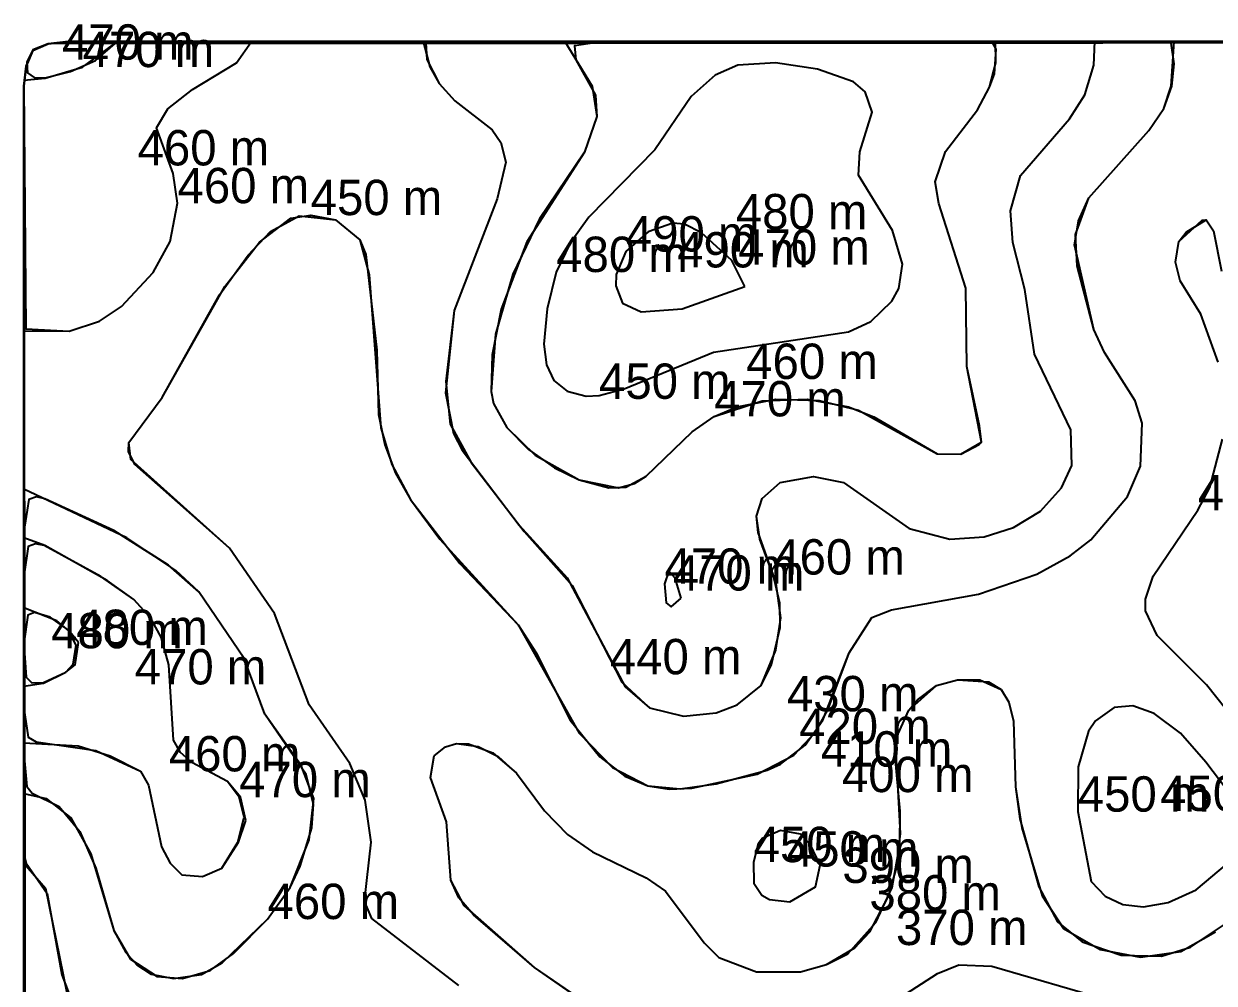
# Model space of a CAD drawing. Extents: x 104.513 to 104.5299, y 28.4567 to 28.4664.
# Drawn here: x 104.512982 to 104.517407, y 28.462813 to 28.466381 of the extents above; entities that cross this region are included whole.
import ezdxf

# ---------------------------------------------------------------- set-up
doc = ezdxf.new("R2010")
doc.units = 0
doc.header["$MEASUREMENT"] = 0
for name, color, linetype in [('Contour_Line_Intermediate', 7, 'Continuous'), ('Contour_Line_Minor', 7, 'Continuous'), ('FeatureAttribs', 7, 'Continuous'), ('Iso-height_Area', 7, 'Continuous')]:
    doc.layers.add(name, color=color, linetype=linetype)

# ---------------------------------------------------------------- blocks, each defined once
blk = doc.blocks.new('FEATURE')

msp = doc.modelspace()

# ---------------------------------------------------------------- linework, layer by layer
at = {"layer": 'Contour_Line_Intermediate', "color": 36, "true_color": 0x804000}
for points in [[(104.5145992, 28.4628039, 450), (104.5142756, 28.4630531, 450), (104.5142481, 28.4631178, 450), (104.5142738, 28.4633372, 450), (104.5142511, 28.4634932, 450), (104.5141937, 28.4636301, 450), (104.5140429, 28.4638474, 450), (104.5139146, 28.4641881, 450), (104.5137474, 28.4644311, 450), (104.5133953, 28.4647423, 450), (104.5133716, 28.4647904, 450), (104.5133723, 28.4648241, 450), (104.5134968, 28.4649911, 450), (104.5137293, 28.465404, 450), (104.513859, 28.4655681, 450), (104.5139751, 28.4656581, 450), (104.5140486, 28.4656693, 450), (104.5141409, 28.4656518, 450), (104.5142308, 28.4655774, 450), (104.5142537, 28.4655229, 450), (104.5142947, 28.465167, 450), (104.514301, 28.4649276, 450), (104.5143246, 28.4648144, 450), (104.5143645, 28.4647091, 450), (104.5144194, 28.4646114, 450), (104.5145283, 28.4644645, 450), (104.5148196, 28.4641459, 450), (104.5150461, 28.4637421, 450), (104.5151701, 28.4636144, 450), (104.5153022, 28.4635472, 450), (104.5153808, 28.463534, 450), (104.5154656, 28.4635381, 450), (104.5157079, 28.4635906, 450), (104.5158442, 28.4636607, 450), (104.5159251, 28.4637462, 450), (104.5159709, 28.4638291, 450), (104.5160504, 28.4640414, 450), (104.5161347, 28.4641726, 450), (104.5162071, 28.4642007, 450), (104.5165307, 28.4642598, 450), (104.5167477, 28.4643338, 450), (104.5168711, 28.4644016, 450), (104.5169478, 28.4644622, 450), (104.5170852, 28.4646225, 450), (104.5171332, 28.4647358, 450), (104.5171397, 28.4648959, 450), (104.5171132, 28.4649785, 450), (104.5169988, 28.4651586, 450), (104.5169593, 28.465244, 450), (104.5168871, 28.4655591, 450), (104.5169026, 28.4656482, 450), (104.5169413, 28.4657334, 450), (104.5171643, 28.4659836, 450), (104.5172202, 28.4660657, 450), (104.5172471, 28.4661488, 450), (104.517258, 28.4663145, 450)], [(104.5175126, 28.4634173, 450), (104.5174807, 28.4634954, 450), (104.5173756, 28.4636352, 450), (104.5172811, 28.4637429, 450), (104.5171838, 28.463816, 450), (104.5171048, 28.4638441, 450), (104.517035, 28.4638382, 450), (104.516966, 28.4637886, 450), (104.5169395, 28.4637504, 450), (104.5169011, 28.4636169, 450), (104.5168999, 28.4634506, 450), (104.516949, 28.4631905, 450), (104.5170012, 28.4631365, 450), (104.5170679, 28.4631052, 450), (104.5171439, 28.463096, 450), (104.517236, 28.463113, 450), (104.5173401, 28.4631597, 450), (104.5174568, 28.4632574, 450), (104.5174965, 28.4633312, 450), (104.5175126, 28.4634173, 450)], [(104.5159424, 28.4632518, 450), (104.5159054, 28.4633298, 450), (104.515869, 28.4633666, 450), (104.5157947, 28.4633806, 450), (104.5157263, 28.463351, 450), (104.5157113, 28.4633304, 450), (104.515695, 28.4632628, 450), (104.5156961, 28.4631843, 450), (104.5157252, 28.4631404, 450), (104.5157542, 28.4631243, 450), (104.51583, 28.4631154, 450), (104.5159251, 28.4631716, 450), (104.5159424, 28.4632518, 450)], [(104.5129824, 28.4632593, 450), (104.5130627, 28.4631665, 450), (104.513142, 28.4627764, 450)]]:
    msp.add_polyline3d(points, dxfattribs=at)
at = {"layer": 'Contour_Line_Minor', "color": 36, "true_color": 0x804000}
for points in [[(104.5129824, 28.4652385, 460), (104.5131507, 28.4652373, 460), (104.513264, 28.4652748, 460), (104.5133453, 28.4653297, 460), (104.513463, 28.4654554, 460), (104.5135262, 28.4655709, 460), (104.5135537, 28.4657135, 460), (104.5135374, 28.4658241, 460), (104.5134751, 28.4659942, 460), (104.513518, 28.4660645, 460), (104.5136088, 28.4661366, 460), (104.5137728, 28.4662358, 460), (104.5138281, 28.4663145, 460)], [(104.5129824, 28.466171, 470), (104.5130614, 28.4661788, 470), (104.513201, 28.4662197, 470), (104.5133302, 28.4663145, 470)], [(104.5144662, 28.4663145, 460), (104.5144915, 28.4662206, 460), (104.5145267, 28.4661586, 460), (104.514585, 28.4660944, 460), (104.5147234, 28.4659861, 460), (104.5147557, 28.4659396, 460), (104.5147736, 28.4658662, 460), (104.5147421, 28.46573, 460), (104.5145814, 28.4653149, 460), (104.5145499, 28.4650085, 460), (104.5145797, 28.4648568, 460), (104.5146122, 28.4647946, 460), (104.5148235, 28.4645159, 460), (104.5150018, 28.4643202, 460), (104.515218, 28.4639147, 460), (104.5153078, 28.4638369, 460), (104.5154338, 28.4638052, 460), (104.5155562, 28.4638186, 460), (104.5156344, 28.4638485, 460), (104.5157228, 28.4639194, 460), (104.5157613, 28.4639981, 460), (104.515794, 28.464135, 460), (104.5157919, 28.4642257, 460), (104.5157682, 28.4643325, 460), (104.5157114, 28.4644883, 460), (104.5157054, 28.4645499, 460), (104.5157263, 28.4646151, 460), (104.5157939, 28.4646749, 460), (104.515918, 28.4646976, 460), (104.5160291, 28.4646747, 460), (104.5162732, 28.4645036, 460), (104.5164245, 28.4644636, 460), (104.5165517, 28.4644732, 460), (104.5166604, 28.4645071, 460), (104.5167613, 28.4645677, 460), (104.5168399, 28.4646553, 460), (104.5168772, 28.4647384, 460), (104.516874, 28.4648702, 460), (104.5167393, 28.4651522, 460), (104.5167027, 28.4653921, 460), (104.5166589, 28.4655676, 460), (104.5166496, 28.4656851, 460), (104.5166873, 28.4658165, 460), (104.5168692, 28.466028, 460), (104.5169259, 28.466117, 460), (104.5169601, 28.4662272, 460), (104.5169635, 28.4663145, 460)], [(104.5149935, 28.4663145, 470), (104.5150953, 28.4661493, 470), (104.5151123, 28.466036, 470), (104.5150659, 28.4659029, 470), (104.5148989, 28.4656556, 470), (104.5147994, 28.4654501, 470), (104.5147359, 28.4652267, 470), (104.514719, 28.4650137, 470), (104.5147285, 28.464969, 470), (104.5147776, 28.4648789, 470), (104.5148835, 28.4647768, 470), (104.5150462, 28.4646843, 470), (104.5151922, 28.4646549, 470), (104.5152528, 28.4646708, 470), (104.5152955, 28.4646979, 470), (104.5154667, 28.4648637, 470), (104.5155483, 28.4649207, 470), (104.515727, 28.4649788, 470), (104.5158935, 28.4649851, 470), (104.5160482, 28.4649563, 470), (104.5161421, 28.4649185, 470), (104.5163776, 28.4647817, 470), (104.5164651, 28.4647805, 470), (104.5165417, 28.4648246, 470), (104.5164869, 28.4651058, 470), (104.5164838, 28.4653976, 470), (104.516383, 28.465713, 470), (104.5163698, 28.4657928, 470), (104.5164081, 28.4659063, 470), (104.5165268, 28.4660604, 470), (104.5165721, 28.466145, 470), (104.5165951, 28.466236, 470), (104.5165946, 28.4663145, 470)], [(104.5162484, 28.4654868, 480), (104.5162106, 28.465612, 480), (104.5160845, 28.4658173, 480), (104.5160898, 28.4659046, 480), (104.5161357, 28.4660524, 480), (104.5161097, 28.4661275, 480), (104.5160657, 28.4661649, 480), (104.5159327, 28.4662116, 480), (104.5157757, 28.4662363, 480), (104.515636, 28.466227, 480), (104.515552, 28.46619, 480), (104.5154633, 28.4661107, 480), (104.5153281, 28.4659124, 480), (104.5150819, 28.4656612, 480), (104.5150129, 28.465565, 480), (104.5149613, 28.4654577, 480), (104.5149282, 28.4653212, 480), (104.5149157, 28.4651896, 480), (104.5149256, 28.4651126, 480), (104.514952, 28.4650537, 480), (104.5150014, 28.4650146, 480), (104.5150727, 28.4649965, 480), (104.5151204, 28.4649986, 480), (104.5152136, 28.4650226, 480), (104.5155457, 28.4651602, 480), (104.516048, 28.4652353, 480), (104.5161301, 28.4652735, 480), (104.5162093, 28.4653487, 480), (104.5162342, 28.465396, 480), (104.5162484, 28.4654868, 480)], [(104.5174222, 28.4651225, 440), (104.5173572, 28.4653006, 440), (104.5172803, 28.4654255, 440), (104.5172633, 28.4654947, 440), (104.5172757, 28.4655713, 440), (104.5173027, 28.465606, 440), (104.5173776, 28.4656518, 440), (104.5174044, 28.4656107, 440), (104.5174345, 28.4654609, 440)], [(104.5156627, 28.465404, 490), (104.5156135, 28.4655005, 490), (104.5155007, 28.4656033, 490), (104.5154382, 28.465636, 490), (104.515395, 28.4656397, 490), (104.5153031, 28.4656074, 490), (104.5152201, 28.4655339, 490), (104.515184, 28.4654485, 490), (104.5151834, 28.4654066, 490), (104.515208, 28.4653419, 490), (104.5152772, 28.4653096, 490), (104.5154299, 28.4653202, 490), (104.5156627, 28.465404, 490)], [(104.5175993, 28.4636442, 440), (104.5173777, 28.4639225, 440), (104.5171949, 28.4641056, 440), (104.5171511, 28.4641981, 440), (104.517151, 28.4642408, 440), (104.5171795, 28.4643268, 440), (104.5173462, 28.4645715, 440), (104.5173903, 28.4646567, 440), (104.5174378, 28.4648361, 440)], [(104.5129824, 28.4635183, 460), (104.5130654, 28.4634999, 460), (104.5131577, 28.463428, 460), (104.513231, 28.4632939, 460), (104.5133168, 28.4630082, 460), (104.5133612, 28.462927, 460), (104.5134019, 28.4628812, 460), (104.513456, 28.4628464, 460), (104.5135387, 28.4628297, 460), (104.513643, 28.4628445, 460), (104.5137196, 28.4628883, 460), (104.5138882, 28.4630511, 460), (104.5139722, 28.4631685, 460), (104.5140097, 28.4632476, 460), (104.5140531, 28.4633903, 460), (104.5140596, 28.4634768, 460), (104.5140318, 28.4635883, 460), (104.5138782, 28.463813, 460), (104.5138015, 28.4640197, 460), (104.5136325, 28.4642685, 460), (104.5135474, 28.4643478, 460), (104.5133655, 28.4644688, 460), (104.5129824, 28.4646497, 460)], [(104.5129824, 28.463706, 470), (104.5131838, 28.4636955, 470), (104.513303, 28.4636582, 470), (104.513416, 28.4636009, 470), (104.5134459, 28.4635489, 470), (104.5134939, 28.4633194, 470), (104.5135264, 28.4632586, 470), (104.5135692, 28.4632159, 470), (104.5136466, 28.4632094, 470), (104.5137179, 28.4632401, 470), (104.5137778, 28.4633376, 470), (104.5138011, 28.4634306, 470), (104.5137829, 28.4635044, 470), (104.5137394, 28.4635623, 470), (104.5136072, 28.463634, 470), (104.5135653, 28.46367, 470), (104.5135389, 28.463717, 470), (104.5135215, 28.4639965, 470), (104.5134934, 28.4640993, 470), (104.5134534, 28.4641719, 470), (104.5133913, 28.4642402, 470), (104.5132924, 28.4643103, 470), (104.5130607, 28.4644411, 470), (104.5129824, 28.4644694, 470)], [(104.5154256, 28.4642451, 470), (104.5154034, 28.4643188, 470), (104.5153801, 28.4643448, 470), (104.5153637, 28.464298, 470), (104.5153701, 28.4642268, 470), (104.5153887, 28.4642118, 470), (104.5154256, 28.4642451, 470)], [(104.5129824, 28.4639174, 480), (104.513055, 28.4639288, 480), (104.5131383, 28.4639694, 480), (104.5131654, 28.4639996, 480), (104.5131772, 28.4640704, 480), (104.513148, 28.464124, 480), (104.5131052, 28.4641601, 480), (104.5129824, 28.4642081, 480)], [(104.5153704, 28.4625313, 440), (104.5148806, 28.4628711, 440), (104.5146195, 28.4631019, 440), (104.5145694, 28.4631957, 440), (104.514553, 28.4634125, 440), (104.5144945, 28.4635782, 440), (104.5145079, 28.4636587, 440), (104.5145494, 28.4636922, 440), (104.5145911, 28.4637036, 440), (104.5146351, 28.463703, 440), (104.5147257, 28.4636699, 440), (104.5148137, 28.4635938, 440), (104.5149183, 28.4634533, 440), (104.5150026, 28.463366, 440), (104.5150965, 28.4633011, 440), (104.515295, 28.463205, 440), (104.5153679, 28.4631554, 440), (104.5155111, 28.4629632, 440), (104.5155659, 28.4629079, 440), (104.5157051, 28.4628553, 440), (104.5158692, 28.4628546, 440), (104.5159656, 28.462882, 440), (104.5160448, 28.4629219, 440), (104.5161488, 28.463038, 440), (104.5162097, 28.463169, 440), (104.5162385, 28.4633289, 440), (104.5162401, 28.4634518, 440), (104.5162205, 28.4636532, 440), (104.5162319, 28.46374, 440), (104.5162718, 28.4638283, 440), (104.5163036, 28.4638665, 440), (104.5163753, 28.4639199, 440), (104.5164524, 28.4639408, 440), (104.5165677, 28.463933, 440), (104.5166149, 28.4639046, 440), (104.5166436, 28.4638577, 440), (104.5166608, 28.4637876, 440), (104.5166683, 28.4635431, 440), (104.5166844, 28.4634238, 440), (104.5167548, 28.4631712, 440), (104.5168245, 28.4630404, 440), (104.5169161, 28.4629667, 440), (104.5170606, 28.4629165, 440), (104.5172115, 28.4629127, 440), (104.5173194, 28.4629471, 440), (104.5174562, 28.4630386, 440)], [(104.516127, 28.4626867, 430), (104.5163781, 28.4628484, 430), (104.5164573, 28.4628803, 430), (104.51658, 28.4628761, 430), (104.51716, 28.4627077, 430)]]:
    msp.add_polyline3d(points, dxfattribs=at)
at = {"layer": 'Iso-height_Area', "color": 5, "true_color": 0x0000fe}
msp.add_polyline3d([(104.5292895, 28.4663145, 320), (104.5293723, 28.4663145, 320), (104.5294385, 28.466298, 320), (104.5294551, 28.466149, 320), (104.5294551, 28.4568779, 320), (104.5294468, 28.4568034, 320), (104.529422, 28.4567455, 320), (104.529364, 28.4567206, 320), (104.5292895, 28.4567124, 320), (104.5153001, 28.4567124, 320), (104.5131479, 28.4567124, 320), (104.5130734, 28.4567206, 320), (104.5130155, 28.4567455, 320), (104.5129906, 28.4568034, 320), (104.5129824, 28.4568779, 320), (104.5129824, 28.466149, 320), (104.5129906, 28.4662235, 320), (104.5130155, 28.4662814, 320), (104.5130734, 28.4663063, 320), (104.5131479, 28.4663145, 320), (104.5292895, 28.4663145, 320)], close=True, dxfattribs=at)
at = {"layer": 'Iso-height_Area', "color": 150, "true_color": 0x009afe}
msp.add_polyline3d([(104.5129824, 28.4585344, 330), (104.5129824, 28.466149, 330), (104.5129906, 28.4662235, 330), (104.5130155, 28.4662814, 330), (104.5130734, 28.4663063, 330), (104.5131479, 28.4663145, 330), (104.5258129, 28.4663145, 330)], dxfattribs=at)
at = {"layer": 'Iso-height_Area', "color": 120, "true_color": 0x00fec0}
msp.add_polyline3d([(104.5292895, 28.4663145, 340), (104.5171212, 28.4663145, 340), (104.5171212, 28.4663145, 340), (104.5131479, 28.4663145, 340), (104.5130734, 28.4663063, 340), (104.5130155, 28.4662814, 340), (104.5129906, 28.4662235, 340), (104.5129824, 28.466149, 340), (104.5129824, 28.4587051, 340), (104.5130045, 28.4586162, 340), (104.5130362, 28.458614, 340), (104.5130972, 28.4586419, 340), (104.5134708, 28.4589157, 340), (104.5142229, 28.459571, 340), (104.5143592, 28.4596722, 340), (104.5147171, 28.4597886, 340), (104.5148513, 28.4598493, 340), (104.5153836, 28.460193, 340), (104.5157564, 28.4603971, 340), (104.5163755, 28.460704, 340), (104.5165758, 28.4607896, 340), (104.5169599, 28.4609119, 340), (104.5173718, 28.4610806, 340), (104.517784, 28.4612853, 340)], dxfattribs=at)
at = {"layer": 'Iso-height_Area', "color": 100, "true_color": 0x00fe50}
msp.add_polyline3d([(104.5292895, 28.4663145, 350), (104.5153001, 28.4663145, 350), (104.5131479, 28.4663145, 350), (104.5130734, 28.4663063, 350), (104.5130155, 28.4662814, 350), (104.5129906, 28.4662235, 350), (104.5129824, 28.466149, 350), (104.5129824, 28.4589477, 350)], dxfattribs=at)
at = {"layer": 'Iso-height_Area', "color": 3, "true_color": 0x0efe00}
msp.add_polyline3d([(104.5238262, 28.4663145, 360), (104.5131479, 28.4663145, 360), (104.5130734, 28.4663063, 360), (104.5130155, 28.4662814, 360), (104.5129906, 28.4662235, 360), (104.5129824, 28.466149, 360), (104.5129824, 28.459117, 360)], dxfattribs=at)
at = {"layer": 'Iso-height_Area', "color": 80, "true_color": 0x46fe00}
msp.add_polyline3d([(104.5239918, 28.4663145, 370), (104.5131479, 28.4663145, 370), (104.5130734, 28.4663063, 370), (104.5130155, 28.4662814, 370), (104.5129906, 28.4662235, 370), (104.5129824, 28.466149, 370), (104.5129824, 28.459696, 370)], dxfattribs=at)
at = {"layer": 'Iso-height_Area', "color": 70, "true_color": 0x7efe00}
msp.add_polyline3d([(104.5236606, 28.4663145, 380), (104.5131479, 28.4663145, 380), (104.5130734, 28.4663063, 380), (104.5130155, 28.4662814, 380), (104.5129906, 28.4662235, 380), (104.5129824, 28.466149, 380), (104.5129824, 28.4599465, 380)], dxfattribs=at)
at = {"layer": 'Iso-height_Area', "color": 60, "true_color": 0xb7fe00}
msp.add_polyline3d([(104.5232468, 28.4663145, 390), (104.5131479, 28.4663145, 390), (104.5130734, 28.4663063, 390), (104.5130155, 28.4662814, 390), (104.5129906, 28.4662235, 390), (104.5129824, 28.466149, 390), (104.5129824, 28.46019, 390)], dxfattribs=at)
at = {"layer": 'Iso-height_Area', "color": 2, "true_color": 0xeffe00}
msp.add_polyline3d([(104.523909, 28.4663145, 400), (104.5131479, 28.4663145, 400), (104.5130734, 28.4663063, 400), (104.5130155, 28.4662814, 400), (104.5129906, 28.4662235, 400), (104.5129824, 28.466149, 400), (104.5129824, 28.4608523, 400)], dxfattribs=at)
at = {"layer": 'Iso-height_Area', "color": 2, "true_color": 0xfeea00}
msp.add_polyline3d([(104.5235779, 28.4663145, 410), (104.5131479, 28.4663145, 410), (104.5130734, 28.4663063, 410), (104.5130155, 28.4662814, 410), (104.5129906, 28.4662235, 410), (104.5129824, 28.466149, 410), (104.5129824, 28.4615993, 410)], dxfattribs=at)
at = {"layer": 'Iso-height_Area', "color": 30, "true_color": 0xfe9600}
for points in [[(104.5181146, 28.4663145, 440), (104.5131479, 28.4663145, 440), (104.5130734, 28.4663063, 440), (104.5130155, 28.4662814, 440), (104.5129906, 28.4662235, 440), (104.5129824, 28.466149, 440), (104.5129824, 28.4625908, 440)], [(104.5174222, 28.4651225, 440), (104.5173572, 28.4653006, 440), (104.5172803, 28.4654255, 440), (104.5172633, 28.4654947, 440), (104.5172757, 28.4655713, 440), (104.5173622, 28.46565, 440), (104.5173776, 28.4656518, 440), (104.5174044, 28.4656107, 440), (104.5174345, 28.4654609, 440)], [(104.5175993, 28.4636442, 440), (104.5173777, 28.4639225, 440), (104.5171949, 28.4641056, 440), (104.5171511, 28.4641981, 440), (104.517151, 28.4642408, 440), (104.5171795, 28.4643268, 440), (104.5173462, 28.4645715, 440), (104.5173903, 28.4646567, 440), (104.5174378, 28.4648361, 440)], [(104.5153445, 28.4625535, 440), (104.5148806, 28.4628711, 440), (104.5146534, 28.4630671, 440), (104.5145998, 28.4631295, 440), (104.5145694, 28.4631957, 440), (104.514553, 28.4634125, 440), (104.5144945, 28.4635782, 440), (104.5145079, 28.4636587, 440), (104.5145494, 28.4636922, 440), (104.5145911, 28.4637036, 440), (104.5146706, 28.4636926, 440), (104.514746, 28.4636557, 440), (104.5148137, 28.4635938, 440), (104.5149183, 28.4634533, 440), (104.5150026, 28.463366, 440), (104.5150965, 28.4633011, 440), (104.515295, 28.463205, 440), (104.5153679, 28.4631554, 440), (104.5155111, 28.4629632, 440), (104.5155659, 28.4629079, 440), (104.5157051, 28.4628553, 440), (104.5158692, 28.4628546, 440), (104.5159656, 28.462882, 440), (104.5160711, 28.4629439, 440), (104.5161269, 28.4630038, 440), (104.5161968, 28.4631362, 440), (104.5162261, 28.4632398, 440), (104.5162411, 28.4633692, 440), (104.5162232, 28.4636899, 440), (104.5162319, 28.46374, 440), (104.5162718, 28.4638283, 440), (104.5163753, 28.4639199, 440), (104.5164524, 28.4639408, 440), (104.5165354, 28.4639411, 440), (104.5166149, 28.4639046, 440), (104.5166436, 28.4638577, 440), (104.5166608, 28.4637876, 440), (104.5166683, 28.4635431, 440), (104.516692, 28.4633902, 440), (104.5167676, 28.463138, 440), (104.5168473, 28.4630155, 440), (104.5169836, 28.4629376, 440), (104.517133, 28.4629088, 440), (104.5172835, 28.4629309, 440), (104.5174113, 28.4630041, 440)]]:
    msp.add_polyline3d(points, dxfattribs=at)
at = {"layer": 'Iso-height_Area', "color": 30, "true_color": 0xfe7a00}
msp.add_polyline3d([(104.5145992, 28.4628039, 450), (104.5142756, 28.4630531, 450), (104.5142481, 28.4631178, 450), (104.5142738, 28.4633372, 450), (104.5142511, 28.4634932, 450), (104.5141937, 28.4636301, 450), (104.5140429, 28.4638474, 450), (104.5139146, 28.4641881, 450), (104.5137474, 28.4644311, 450), (104.5133803, 28.4647599, 450), (104.5133723, 28.4648241, 450), (104.5134968, 28.4649911, 450), (104.5137101, 28.4653728, 450), (104.513816, 28.4655202, 450), (104.5138992, 28.4656082, 450), (104.5140064, 28.4656666, 450), (104.5141409, 28.4656518, 450), (104.5142308, 28.4655774, 450), (104.5142663, 28.4654471, 450), (104.5143092, 28.4648776, 450), (104.5143499, 28.4647422, 450), (104.5144194, 28.4646114, 450), (104.514603, 28.4643733, 450), (104.5148196, 28.4641459, 450), (104.5148868, 28.4640415, 450), (104.5150135, 28.4637911, 450), (104.515123, 28.4636539, 450), (104.5152164, 28.4635821, 450), (104.5153022, 28.4635472, 450), (104.5154217, 28.463535, 450), (104.5155554, 28.463554, 450), (104.5157459, 28.4636053, 450), (104.515795, 28.463627, 450), (104.515886, 28.4636976, 450), (104.5159522, 28.4637906, 450), (104.5160504, 28.4640414, 450), (104.5161347, 28.4641726, 450), (104.5162071, 28.4642007, 450), (104.5165307, 28.4642598, 450), (104.5167477, 28.4643338, 450), (104.5168711, 28.4644016, 450), (104.5169478, 28.4644622, 450), (104.5170852, 28.4646225, 450), (104.5171332, 28.4647358, 450), (104.5171397, 28.4648959, 450), (104.5171132, 28.4649785, 450), (104.5169988, 28.4651586, 450), (104.5169593, 28.465244, 450), (104.5168972, 28.4654808, 450), (104.5168912, 28.4655977, 450), (104.5169413, 28.4657334, 450), (104.5171643, 28.4659836, 450), (104.5172202, 28.4660657, 450), (104.517249, 28.4661488, 450), (104.5172585, 28.4662318, 450), (104.5172585, 28.4662318, 450), (104.5172472, 28.4663088, 450), (104.5171184, 28.4663145, 450), (104.5131479, 28.4663145, 450), (104.5130734, 28.4663063, 450), (104.5130155, 28.4662814, 450), (104.5129906, 28.4662235, 450), (104.5129824, 28.466149, 450), (104.5129843, 28.4632888, 450), (104.5129907, 28.4632596, 450), (104.5130697, 28.4631468, 450), (104.5131241, 28.462844, 450), (104.5131877, 28.4626736, 450)], dxfattribs=at)
at = {"layer": 'Iso-height_Area', "color": 20, "true_color": 0xfe5e00}
for points in [[(104.5138281, 28.4663145, 460), (104.5131479, 28.4663145, 460), (104.5130734, 28.4663063, 460), (104.5130155, 28.4662814, 460), (104.5129906, 28.4662235, 460), (104.5129824, 28.466149, 460), (104.5129905, 28.4652464, 460), (104.5131507, 28.4652373, 460), (104.513264, 28.4652748, 460), (104.5133453, 28.4653297, 460), (104.513463, 28.4654554, 460), (104.5135262, 28.4655709, 460), (104.5135537, 28.4657135, 460), (104.5135374, 28.4658241, 460), (104.5134751, 28.4659942, 460), (104.513518, 28.4660645, 460), (104.5136088, 28.4661366, 460), (104.5137728, 28.4662358, 460), (104.5138281, 28.4663145, 460)], [(104.5169635, 28.4663145, 460), (104.5144771, 28.4663104, 460), (104.5144809, 28.4662485, 460), (104.5145267, 28.4661586, 460), (104.514585, 28.4660944, 460), (104.5147234, 28.4659861, 460), (104.5147557, 28.4659396, 460), (104.5147736, 28.4658662, 460), (104.5147421, 28.46573, 460), (104.5145814, 28.4653149, 460), (104.5145506, 28.4650502, 460), (104.5145672, 28.4648923, 460), (104.5146449, 28.4647495, 460), (104.5148424, 28.4644928, 460), (104.5150206, 28.4642919, 460), (104.5152054, 28.4639321, 460), (104.5153078, 28.4638369, 460), (104.5154338, 28.4638052, 460), (104.5155562, 28.4638186, 460), (104.5156344, 28.4638485, 460), (104.5157228, 28.4639194, 460), (104.5157777, 28.4640514, 460), (104.5157965, 28.4641709, 460), (104.5157783, 28.464299, 460), (104.5157185, 28.4644635, 460), (104.5157054, 28.4645499, 460), (104.5157263, 28.4646151, 460), (104.5157939, 28.4646749, 460), (104.515918, 28.4646976, 460), (104.5160291, 28.4646747, 460), (104.5162732, 28.4645036, 460), (104.5164245, 28.4644636, 460), (104.5165517, 28.4644732, 460), (104.5166604, 28.4645071, 460), (104.5167613, 28.4645677, 460), (104.5168399, 28.4646553, 460), (104.5168772, 28.4647384, 460), (104.516874, 28.4648702, 460), (104.5167393, 28.4651522, 460), (104.5167027, 28.4653921, 460), (104.5166589, 28.4655676, 460), (104.5166496, 28.4656851, 460), (104.5166873, 28.4658165, 460), (104.5168692, 28.466028, 460), (104.5169259, 28.466117, 460), (104.5169601, 28.4662272, 460), (104.5169635, 28.4663145, 460)], [(104.5140604, 28.4635001, 460), (104.5140127, 28.4636218, 460), (104.5138782, 28.463813, 460), (104.5138015, 28.4640197, 460), (104.5136325, 28.4642685, 460), (104.5135199, 28.4643678, 460), (104.5133173, 28.4644964, 460), (104.513061, 28.4646137, 460), (104.5130298, 28.4646212, 460), (104.5130008, 28.4646113, 460), (104.5129824, 28.4644925, 460), (104.5129824, 28.4636675, 460), (104.512994, 28.463544, 460), (104.513014, 28.4635192, 460), (104.5131136, 28.4634694, 460), (104.5131911, 28.4633774, 460), (104.5132505, 28.4632402, 460), (104.5133168, 28.4630082, 460), (104.5133794, 28.4629022, 460), (104.5134781, 28.4628376, 460), (104.5135726, 28.4628302, 460), (104.5136748, 28.4628601, 460), (104.5137623, 28.462923, 460), (104.5138882, 28.4630511, 460), (104.5139722, 28.4631685, 460), (104.5140434, 28.4633464, 460), (104.5140604, 28.4635001, 460)]]:
    msp.add_polyline3d(points, close=True, dxfattribs=at)
at = {"layer": 'Iso-height_Area', "color": 40, "true_color": 0xfece00}
msp.add_polyline3d([(104.5228741, 28.4663125, 420), (104.5130734, 28.4663063, 420), (104.5130155, 28.4662814, 420), (104.5129906, 28.4662235, 420), (104.5129824, 28.466149, 420), (104.5129824, 28.4618478, 420)], dxfattribs=at)
at = {"layer": 'Iso-height_Area', "color": 40, "true_color": 0xfeb200}
for points in [[(104.5222358, 28.4663124, 430), (104.5130734, 28.4663063, 430), (104.5130155, 28.4662814, 430), (104.5129906, 28.4662235, 430), (104.5129824, 28.466149, 430), (104.512987, 28.4620358, 430)], [(104.516127, 28.4626867, 430), (104.5163781, 28.4628484, 430), (104.5164573, 28.4628803, 430), (104.51658, 28.4628761, 430), (104.51716, 28.4627077, 430)]]:
    msp.add_polyline3d(points, dxfattribs=at)
at = {"layer": 'Iso-height_Area', "color": 20, "true_color": 0xfe4200}
for points in [[(104.5133302, 28.4663145, 470), (104.5130734, 28.4663063, 470), (104.5130155, 28.4662836, 470), (104.5129931, 28.4662386, 470), (104.5129956, 28.4661987, 470), (104.513021, 28.4661812, 470), (104.5130614, 28.4661803, 470), (104.5131554, 28.4662036, 470), (104.5132486, 28.4662449, 470), (104.5133302, 28.4663145, 470)], [(104.5165962, 28.4662861, 470), (104.5165843, 28.4663089, 470), (104.5165358, 28.4663145, 470), (104.515137, 28.4663145, 470), (104.5150287, 28.4662993, 470), (104.5150336, 28.4662474, 470), (104.5151078, 28.4661159, 470), (104.5151123, 28.466036, 470), (104.5150659, 28.4659029, 470), (104.5148518, 28.46557, 470), (104.5147567, 28.4653189, 470), (104.5147237, 28.4651502, 470), (104.514719, 28.4650137, 470), (104.5147285, 28.464969, 470), (104.5147776, 28.4648789, 470), (104.5148579, 28.4647976, 470), (104.5149546, 28.4647292, 470), (104.5150462, 28.4646843, 470), (104.5151572, 28.4646556, 470), (104.5152198, 28.4646577, 470), (104.5152955, 28.4646979, 470), (104.5154667, 28.4648637, 470), (104.5155483, 28.4649207, 470), (104.5156338, 28.4649559, 470), (104.5157775, 28.4649848, 470), (104.5159389, 28.4649802, 470), (104.5160847, 28.4649441, 470), (104.5163776, 28.4647817, 470), (104.5164651, 28.4647805, 470), (104.516533, 28.4648167, 470), (104.5165417, 28.4648246, 470), (104.5165346, 28.4648855, 470), (104.5164869, 28.4651058, 470), (104.5164838, 28.4653976, 470), (104.516383, 28.465713, 470), (104.5163698, 28.4657928, 470), (104.5164081, 28.4659063, 470), (104.5165268, 28.4660604, 470), (104.5165721, 28.466145, 470), (104.5165902, 28.4661953, 470), (104.5165962, 28.4662861, 470)], [(104.513807, 28.4634173, 470), (104.513788, 28.4635049, 470), (104.5137394, 28.4635623, 470), (104.5136072, 28.463634, 470), (104.5135653, 28.46367, 470), (104.5135389, 28.463717, 470), (104.5135215, 28.4639965, 470), (104.5134934, 28.4640993, 470), (104.5134534, 28.4641719, 470), (104.5133913, 28.4642402, 470), (104.5132681, 28.4643254, 470), (104.5130578, 28.4644409, 470), (104.513026, 28.4644473, 470), (104.5129991, 28.4644374, 470), (104.5129824, 28.4643255, 470), (104.5129824, 28.4638353, 470), (104.5129989, 28.4637271, 470), (104.5130277, 28.4637105, 470), (104.5132504, 28.4636785, 470), (104.513416, 28.4636009, 470), (104.5134459, 28.4635489, 470), (104.5134939, 28.4633194, 470), (104.5135264, 28.4632586, 470), (104.5135692, 28.4632159, 470), (104.5136466, 28.4632094, 470), (104.5137179, 28.4632401, 470), (104.5137802, 28.4633376, 470), (104.513807, 28.4634173, 470)], [(104.5154256, 28.4642451, 470), (104.5154034, 28.4643188, 470), (104.5153801, 28.4643448, 470), (104.5153637, 28.464298, 470), (104.5153701, 28.4642268, 470), (104.5153887, 28.4642118, 470), (104.5154256, 28.4642451, 470)]]:
    msp.add_polyline3d(points, close=True, dxfattribs=at)
at = {"layer": 'Iso-height_Area', "color": 20, "true_color": 0xfe2600}
for points in [[(104.5162484, 28.4654868, 480), (104.5162106, 28.465612, 480), (104.5160845, 28.4658173, 480), (104.5160898, 28.4659046, 480), (104.5161357, 28.4660524, 480), (104.5161097, 28.4661275, 480), (104.5160657, 28.4661649, 480), (104.5159327, 28.4662116, 480), (104.5157757, 28.4662363, 480), (104.515636, 28.466227, 480), (104.515552, 28.46619, 480), (104.5154633, 28.4661107, 480), (104.5153281, 28.4659124, 480), (104.5150819, 28.4656612, 480), (104.5150129, 28.465565, 480), (104.5149613, 28.4654577, 480), (104.5149282, 28.4653212, 480), (104.5149157, 28.4651896, 480), (104.5149256, 28.4651126, 480), (104.514952, 28.4650537, 480), (104.5150014, 28.4650146, 480), (104.5150727, 28.4649965, 480), (104.5151204, 28.4649986, 480), (104.5152136, 28.4650226, 480), (104.5155457, 28.4651602, 480), (104.516048, 28.4652353, 480), (104.5161301, 28.4652735, 480), (104.5162093, 28.4653487, 480), (104.5162342, 28.465396, 480), (104.5162484, 28.4654868, 480)], [(104.5131857, 28.4640795, 480), (104.5131484, 28.4641252, 480), (104.5130806, 28.4641743, 480), (104.5130226, 28.4641915, 480), (104.5129976, 28.4641817, 480), (104.5129824, 28.4640762, 480), (104.5129914, 28.4639507, 480), (104.5130116, 28.4639301, 480), (104.513055, 28.4639314, 480), (104.5131383, 28.4639694, 480), (104.5131735, 28.4639969, 480), (104.5131857, 28.4640795, 480)]]:
    msp.add_polyline3d(points, close=True, dxfattribs=at)
at = {"layer": 'Iso-height_Area', "color": 1, "true_color": 0xfe0900}
msp.add_polyline3d([(104.5156627, 28.465404, 490), (104.5156135, 28.4655005, 490), (104.5155007, 28.4656033, 490), (104.5154382, 28.465636, 490), (104.515395, 28.4656397, 490), (104.5153031, 28.4656074, 490), (104.5152201, 28.4655339, 490), (104.515184, 28.4654485, 490), (104.5151834, 28.4654066, 490), (104.515208, 28.4653419, 490), (104.5152772, 28.4653096, 490), (104.5154299, 28.4653202, 490), (104.5156627, 28.465404, 490)], close=True, dxfattribs=at)
at = {"layer": 'Iso-height_Area', "color": 30, "true_color": 0xfe7a00}
for points in [[(104.5175126, 28.4634173, 450), (104.5174807, 28.4634954, 450), (104.5173756, 28.4636352, 450), (104.5172811, 28.4637429, 450), (104.5171838, 28.463816, 450), (104.5171048, 28.4638441, 450), (104.517035, 28.4638382, 450), (104.516966, 28.4637886, 450), (104.5169395, 28.4637504, 450), (104.5169011, 28.4636169, 450), (104.5168999, 28.4634506, 450), (104.516949, 28.4631905, 450), (104.5170012, 28.4631365, 450), (104.5170679, 28.4631052, 450), (104.5171439, 28.463096, 450), (104.517236, 28.463113, 450), (104.5173401, 28.4631597, 450), (104.5174568, 28.4632574, 450), (104.5174965, 28.4633312, 450), (104.5175126, 28.4634173, 450)], [(104.5159424, 28.4632518, 450), (104.5159054, 28.4633298, 450), (104.515869, 28.4633666, 450), (104.5157947, 28.4633806, 450), (104.5157263, 28.463351, 450), (104.5157113, 28.4633304, 450), (104.515695, 28.4632628, 450), (104.5156961, 28.4631843, 450), (104.5157252, 28.4631404, 450), (104.5157542, 28.4631243, 450), (104.51583, 28.4631154, 450), (104.5159251, 28.4631716, 450), (104.5159424, 28.4632518, 450)]]:
    msp.add_polyline3d(points, close=True, dxfattribs=at)

# ---------------------------------------------------------------- block references
at = {"layer": 'FeatureAttribs'}
ref = msp.add_blockref('FEATURE', (104.5131245, 28.4662474, 470), dxfattribs=at)
ref.add_attrib('NAME', '470 m', (104.5131245, 28.4662474, 470), dxfattribs={"height": 0.00013156})
ref = msp.add_blockref('FEATURE', (104.513201, 28.4662197, 470), dxfattribs=at)
ref.add_attrib('NAME', '470 m', (104.513201, 28.4662197, 470), dxfattribs={"height": 0.00013156})
ref = msp.add_blockref('FEATURE', (104.5134053, 28.4658541, 460), dxfattribs=at)
ref.add_attrib('NAME', '460 m', (104.5134053, 28.4658541, 460), dxfattribs={"height": 0.00013156})
ref = msp.add_blockref('FEATURE', (104.5135537, 28.4657135, 460), dxfattribs=at)
ref.add_attrib('NAME', '460 m', (104.5135537, 28.4657135, 460), dxfattribs={"height": 0.00013156})
ref = msp.add_blockref('FEATURE', (104.5140486, 28.4656693, 450), dxfattribs=at)
ref.add_attrib('NAME', '450 m', (104.5140486, 28.4656693, 450), dxfattribs={"height": 0.00013156})
ref = msp.add_blockref('FEATURE', (104.5156288, 28.4656164, 480), dxfattribs=at)
ref.add_attrib('NAME', '480 m', (104.5156288, 28.4656164, 480), dxfattribs={"height": 0.00013156})
ref = msp.add_blockref('FEATURE', (104.5152201, 28.4655339, 490), dxfattribs=at)
ref.add_attrib('NAME', '490 m', (104.5152201, 28.4655339, 490), dxfattribs={"height": 0.00013156})
ref = msp.add_blockref('FEATURE', (104.5154109, 28.4654746, 490), dxfattribs=at)
ref.add_attrib('NAME', '490 m', (104.5154109, 28.4654746, 490), dxfattribs={"height": 0.00013156})
ref = msp.add_blockref('FEATURE', (104.5156377, 28.4654851, 470), dxfattribs=at)
ref.add_attrib('NAME', '470 m', (104.5156377, 28.4654851, 470), dxfattribs={"height": 0.00013156})
ref = msp.add_blockref('FEATURE', (104.5149613, 28.4654577, 480), dxfattribs=at)
ref.add_attrib('NAME', '480 m', (104.5149613, 28.4654577, 480), dxfattribs={"height": 0.00013156})
ref = msp.add_blockref('FEATURE', (104.5156675, 28.4650599, 460), dxfattribs=at)
ref.add_attrib('NAME', '460 m', (104.5156675, 28.4650599, 460), dxfattribs={"height": 0.00013156})
ref = msp.add_blockref('FEATURE', (104.5151204, 28.4649859, 450), dxfattribs=at)
ref.add_attrib('NAME', '450 m', (104.5151204, 28.4649859, 450), dxfattribs={"height": 0.00013156})
ref = msp.add_blockref('FEATURE', (104.5155483, 28.4649207, 470), dxfattribs=at)
ref.add_attrib('NAME', '470 m', (104.5155483, 28.4649207, 470), dxfattribs={"height": 0.00013156})
ref = msp.add_blockref('FEATURE', (104.5173462, 28.4645715, 440), dxfattribs=at)
ref.add_attrib('NAME', '440 m', (104.5173462, 28.4645715, 440), dxfattribs={"height": 0.00013156})
ref = msp.add_blockref('FEATURE', (104.5157682, 28.4643325, 460), dxfattribs=at)
ref.add_attrib('NAME', '460 m', (104.5157682, 28.4643325, 460), dxfattribs={"height": 0.00013156})
ref = msp.add_blockref('FEATURE', (104.5153637, 28.464298, 470), dxfattribs=at)
ref.add_attrib('NAME', '470 m', (104.5153637, 28.464298, 470), dxfattribs={"height": 0.00013156})
ref = msp.add_blockref('FEATURE', (104.5153946, 28.4642729, 470), dxfattribs=at)
ref.add_attrib('NAME', '470 m', (104.5153946, 28.4642729, 470), dxfattribs={"height": 0.00013156})
ref = msp.add_blockref('FEATURE', (104.5130841, 28.4640582, 480), dxfattribs=at)
ref.add_attrib('NAME', '480 m', (104.5130841, 28.4640582, 480), dxfattribs={"height": 0.00013156})
ref = msp.add_blockref('FEATURE', (104.5131772, 28.4640704, 480), dxfattribs=at)
ref.add_attrib('NAME', '480 m', (104.5131772, 28.4640704, 480), dxfattribs={"height": 0.00013156})
ref = msp.add_blockref('FEATURE', (104.5133947, 28.4639237, 470), dxfattribs=at)
ref.add_attrib('NAME', '470 m', (104.5133947, 28.4639237, 470), dxfattribs={"height": 0.00013156})
ref = msp.add_blockref('FEATURE', (104.5151606, 28.4639615, 440), dxfattribs=at)
ref.add_attrib('NAME', '440 m', (104.5151606, 28.4639615, 440), dxfattribs={"height": 0.00013156})
ref = msp.add_blockref('FEATURE', (104.5158187, 28.4638238, 430), dxfattribs=at)
ref.add_attrib('NAME', '430 m', (104.5158187, 28.4638238, 430), dxfattribs={"height": 0.00013156})
ref = msp.add_blockref('FEATURE', (104.5158641, 28.4637025, 420), dxfattribs=at)
ref.add_attrib('NAME', '420 m', (104.5158641, 28.4637025, 420), dxfattribs={"height": 0.00013156})
ref = msp.add_blockref('FEATURE', (104.5159445, 28.4636182, 410), dxfattribs=at)
ref.add_attrib('NAME', '410 m', (104.5159445, 28.4636182, 410), dxfattribs={"height": 0.00013156})
ref = msp.add_blockref('FEATURE', (104.5135214, 28.4636003, 460), dxfattribs=at)
ref.add_attrib('NAME', '460 m', (104.5135214, 28.4636003, 460), dxfattribs={"height": 0.00013156})
ref = msp.add_blockref('FEATURE', (104.5137829, 28.4635044, 470), dxfattribs=at)
ref.add_attrib('NAME', '470 m', (104.5137829, 28.4635044, 470), dxfattribs={"height": 0.00013156})
ref = msp.add_blockref('FEATURE', (104.5160233, 28.4635231, 400), dxfattribs=at)
ref.add_attrib('NAME', '400 m', (104.5160233, 28.4635231, 400), dxfattribs={"height": 0.00013156})
ref = msp.add_blockref('FEATURE', (104.5168999, 28.4634506, 450), dxfattribs=at)
ref.add_attrib('NAME', '450 m', (104.5168999, 28.4634506, 450), dxfattribs={"height": 0.00013156})
ref = msp.add_blockref('FEATURE', (104.5172062, 28.4634533, 450), dxfattribs=at)
ref.add_attrib('NAME', '450 m', (104.5172062, 28.4634533, 450), dxfattribs={"height": 0.00013156})
ref = msp.add_blockref('FEATURE', (104.515695, 28.4632628, 450), dxfattribs=at)
ref.add_attrib('NAME', '450 m', (104.515695, 28.4632628, 450), dxfattribs={"height": 0.00013156})
ref = msp.add_blockref('FEATURE', (104.5158187, 28.4632464, 450), dxfattribs=at)
ref.add_attrib('NAME', '450 m', (104.5158187, 28.4632464, 450), dxfattribs={"height": 0.00013156})
ref = msp.add_blockref('FEATURE', (104.5160249, 28.4631854, 390), dxfattribs=at)
ref.add_attrib('NAME', '390 m', (104.5160249, 28.4631854, 390), dxfattribs={"height": 0.00013156})
ref = msp.add_blockref('FEATURE', (104.5161253, 28.4630831, 380), dxfattribs=at)
ref.add_attrib('NAME', '380 m', (104.5161253, 28.4630831, 380), dxfattribs={"height": 0.00013156})
ref = msp.add_blockref('FEATURE', (104.5138882, 28.4630511, 460), dxfattribs=at)
ref.add_attrib('NAME', '460 m', (104.5138882, 28.4630511, 460), dxfattribs={"height": 0.00013156})
ref = msp.add_blockref('FEATURE', (104.516224, 28.4629544, 370), dxfattribs=at)
ref.add_attrib('NAME', '370 m', (104.516224, 28.4629544, 370), dxfattribs={"height": 0.00013156})

doc.saveas('drawing.dxf')
